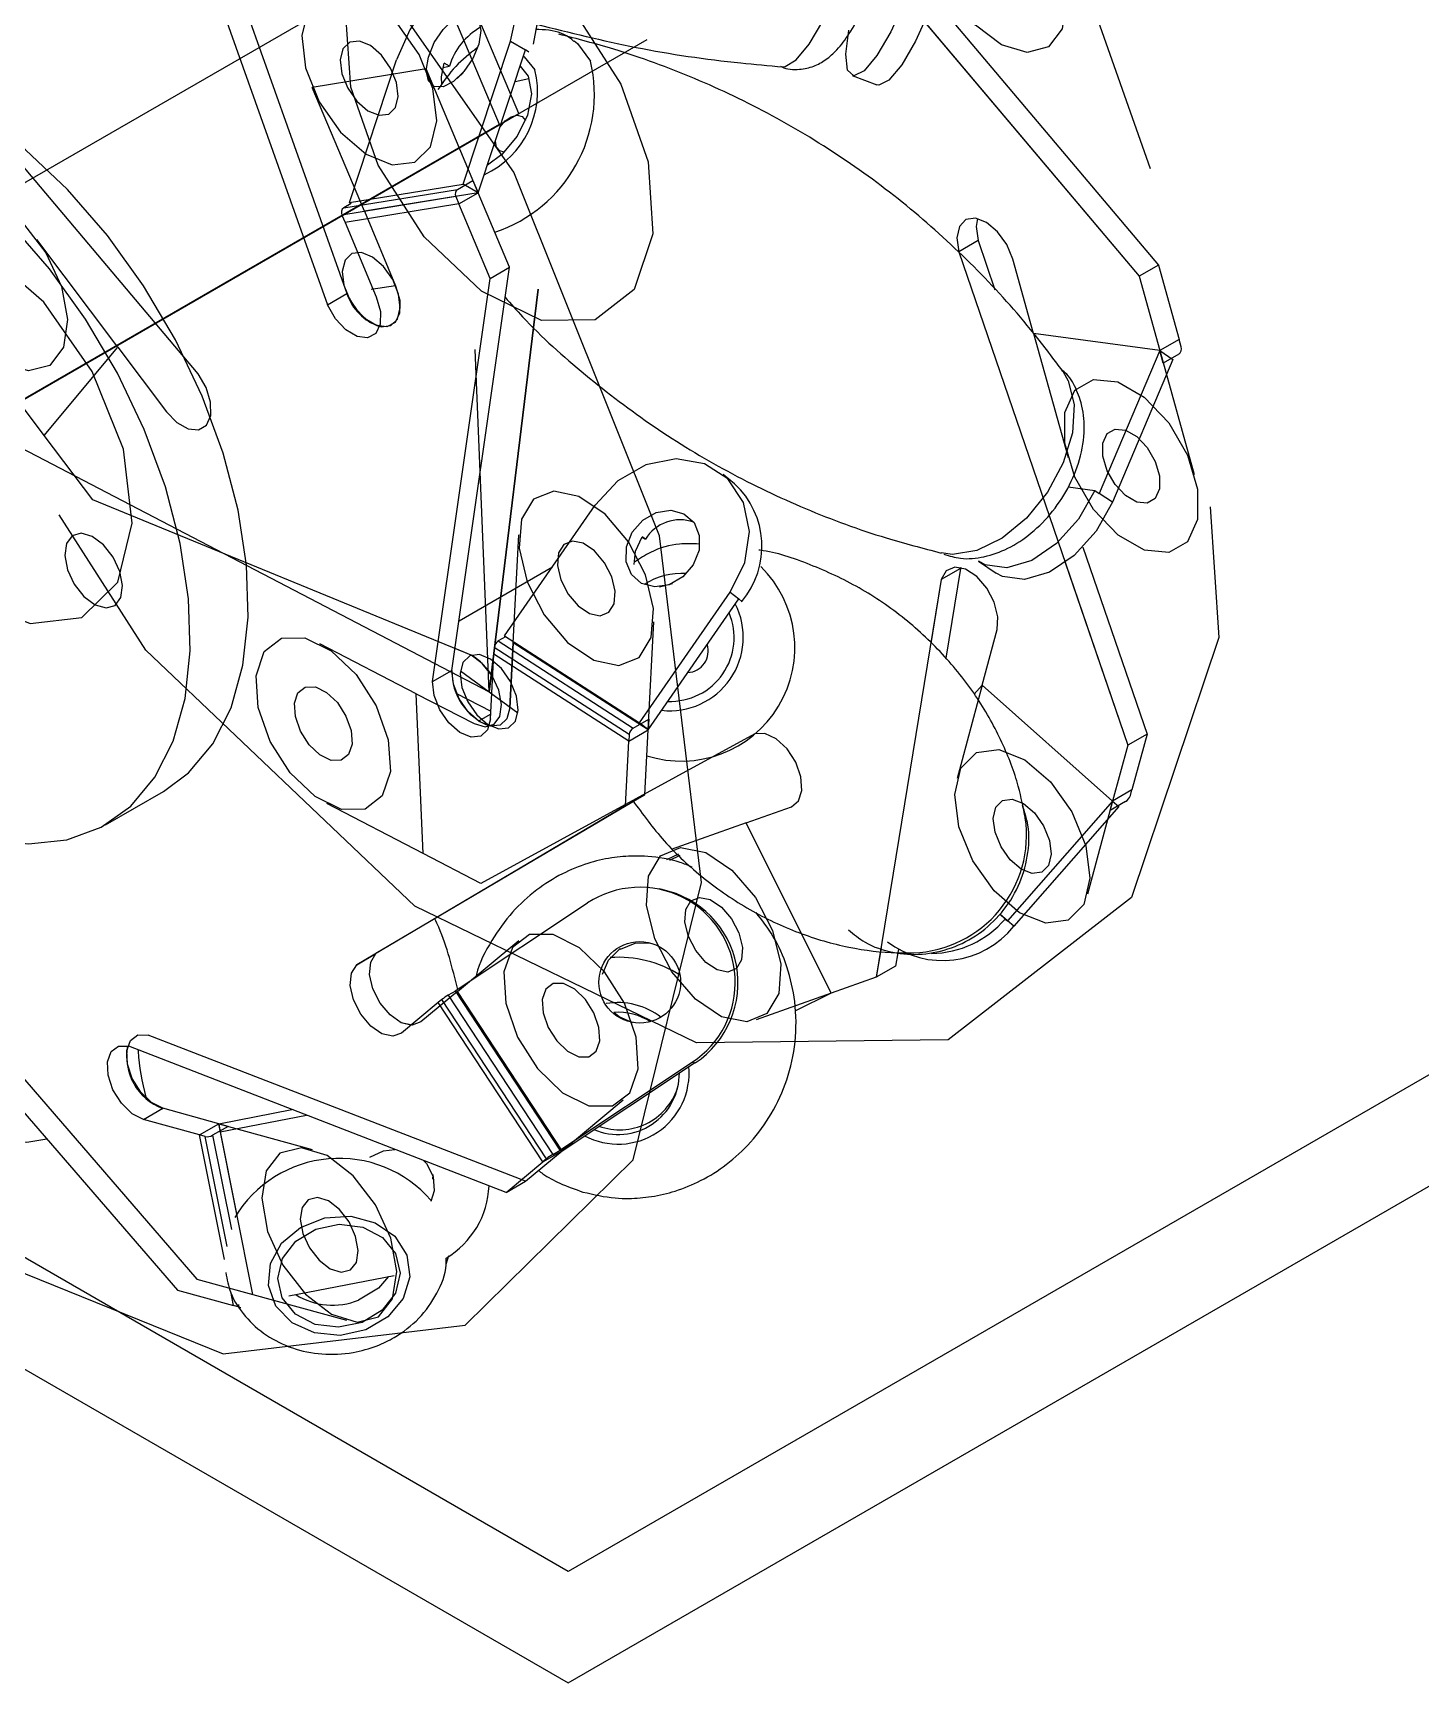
# Model space of a CAD drawing. Header units: millimetres. Extents: x 15 to 415, y 5 to 292.
# Drawn here: x 247.48 to 257.64, y 228.49 to 240.58 of the extents above; entities that cross this region are included whole.
import ezdxf

# ---------------------------------------------------------------- set-up
doc = ezdxf.new("R2010")
doc.units = ezdxf.units.MM
doc.header["$PDSIZE"] = -1
doc.linetypes.add('CENTERX2', pattern=[20.32, 12.7, -2.54, 2.54, -2.54])

msp = doc.modelspace()

# ---------------------------------------------------------------- linework, layer by layer
at = {"color": 7, "linetype": 'CENTERX2'}
for p, q in [((250.8955, 239.9077), (248.866, 244.7175)), ((251.0369, 239.9893), (249.8882, 242.7119)), ((247.0771, 237.7034), (251.9769, 240.532)), ((250.3586, 240.3154), (249.5251, 240.18)), ((250.8955, 239.9077), (245.9957, 237.0791)), ((247.0771, 237.7034), (251.0369, 239.9893)), ((250.7401, 239.4077), (249.9065, 239.2722)), ((250.1354, 238.7276), (249.9567, 238.6985)), ((250.8203, 235.7529), (251.1781, 238.7013)), ((251.1781, 238.7013), (250.8203, 235.7529)), ((250.8203, 235.7529), (250.7172, 238.2592)), ((247.0771, 237.7034), (250.8203, 235.7529)), ((250.61, 235.9062), (251.0307, 235.5997))]:
    msp.add_line(p, q, dxfattribs=at)
at = {"color": 7, "linetype": 'Continuous', "lineweight": 25}
for p, q in [((248.3504, 242.2024), (249.6367, 238.5879)), ((248.4918, 242.284), (249.7781, 238.6695)), ((254.0763, 240.8286), (255.7213, 238.8787)), ((254.009, 240.6592), (255.5798, 238.797)), ((250.6301, 239.4714), (250.9762, 240.5178)), ((250.9762, 240.5178), (251.0862, 240.454)), ((250.7401, 239.4077), (251.0862, 240.454)), ((251.1119, 240.4391), (251.0862, 240.454)), ((249.7965, 239.336), (250.1427, 240.3824)), ((250.4818, 240.3266), (250.5302, 240.3345)), ((250.5302, 240.3345), (250.4908, 240.3573)), ((253.478, 240.2676), (253.6597, 240.1994)), ((251.0098, 240.2231), (251.1113, 240.2457)), ((249.7552, 239.2977), (250.5888, 239.4331)), ((249.7965, 239.336), (250.6301, 239.4714)), ((250.5888, 239.4331), (250.7019, 239.4984)), ((250.7401, 239.4077), (250.6301, 239.4714)), ((250.7019, 239.4984), (250.7401, 239.4077)), ((250.5758, 239.3805), (249.7422, 239.245)), ((249.809, 239.3287), (249.7552, 239.2977)), ((250.5986, 239.326), (249.7651, 239.1906)), ((249.809, 239.3287), (249.7965, 239.336)), ((250.5758, 239.3805), (250.5986, 239.326)), ((250.5986, 239.326), (250.7401, 239.4077)), ((250.8275, 238.7814), (250.5986, 239.326)), ((250.9689, 238.863), (250.7401, 239.4077)), ((249.7422, 239.245), (249.7651, 239.1906)), ((249.7651, 239.1906), (249.9939, 238.6459)), ((254.4004, 239.0578), (254.2589, 238.9762)), ((254.4004, 239.0578), (254.524, 238.6966)), ((250.5477, 235.9096), (250.9689, 238.863)), ((250.8275, 238.7814), (250.9689, 238.863)), ((254.8068, 238.3773), (254.6552, 238.9224)), ((255.7213, 238.8787), (255.5798, 238.797)), ((255.7213, 238.8787), (255.8728, 238.3336)), ((250.4063, 235.828), (250.8275, 238.7814)), ((255.5798, 238.797), (255.7314, 238.2519)), ((249.6367, 238.5879), (249.7781, 238.6695)), ((255.7314, 238.2519), (254.8068, 238.3773)), ((255.8728, 238.3336), (255.7314, 238.2519)), ((255.888, 238.2791), (255.8728, 238.3336)), ((255.7314, 238.2519), (255.2885, 237.205)), ((255.7567, 238.1611), (255.7314, 238.2519)), ((255.7314, 238.2519), (255.8269, 238.1881)), ((255.8698, 238.2264), (255.7567, 238.1611)), ((255.8269, 238.1881), (255.384, 237.1411)), ((252.6176, 237.2765), (252.533, 237.3452)), ((255.0607, 237.2541), (255.2544, 237.2278)), ((255.2544, 237.2278), (255.2885, 237.205)), ((255.384, 237.1411), (255.2885, 237.205)), ((250.9338, 236.1618), (251.5973, 237.1208)), ((251.9402, 236.8854), (251.9642, 236.8699)), ((251.9642, 236.8699), (251.9419, 236.888)), ((255.1686, 236.8134), (255.6377, 235.443)), ((250.5995, 236.2728), (251.284, 236.668)), ((254.2722, 236.656), (254.1307, 236.5743)), ((254.2722, 236.656), (254.165, 235.9994)), ((254.274, 236.6623), (254.2722, 236.656)), ((254.4028, 236.7088), (254.5324, 236.622)), ((255.0385, 236.6989), (255.4963, 235.3614)), ((252.0679, 236.5214), (252.1623, 236.5466)), ((254.1307, 236.5743), (254.0544, 236.1065)), ((251.922, 235.5244), (252.5855, 236.4834)), ((251.9843, 235.4738), (252.6478, 236.4327)), ((252.5855, 236.4834), (252.6478, 236.4327)), ((252.6701, 236.4146), (252.6478, 236.4327)), ((252.6657, 236.4175), (252.6701, 236.4146)), ((250.9338, 236.1618), (251.922, 235.5244)), ((250.9409, 236.1561), (250.9338, 236.1618)), ((254.4301, 235.801), (254.5404, 236.2104)), ((250.6881, 236.0214), (250.5705, 236.0696)), ((250.8571, 236.077), (250.8546, 236.0296)), ((251.8454, 235.4396), (250.8571, 236.077)), ((250.9409, 236.1561), (250.8871, 236.125)), ((250.8871, 236.125), (251.8753, 235.4876)), ((250.8298, 235.5548), (250.8546, 236.0296)), ((251.8429, 235.3922), (250.8546, 236.0296)), ((250.4063, 235.828), (250.5477, 235.9096)), ((254.4301, 235.801), (254.3718, 235.7346)), ((255.386, 234.952), (254.4301, 235.801)), ((250.5823, 235.7406), (250.8327, 235.6108)), ((251.8753, 235.4876), (251.9885, 235.5529)), ((251.9885, 235.5529), (251.9843, 235.4738)), ((251.8429, 235.3922), (251.9843, 235.4738)), ((251.8454, 235.4396), (251.8429, 235.3922)), ((251.9843, 235.4738), (251.922, 235.5244)), ((251.9595, 234.999), (251.9843, 235.4738)), ((255.6377, 235.443), (255.4963, 235.3614)), ((255.6377, 235.443), (255.5274, 235.0336)), ((251.8181, 234.9174), (251.8429, 235.3922)), ((255.4963, 235.3614), (255.386, 234.952)), ((248.0113, 234.7787), (248.4356, 235.0236)), ((251.9595, 234.999), (249.9916, 233.8349)), ((251.8181, 234.9174), (251.9595, 234.999)), ((255.386, 234.952), (254.6156, 234.0748)), ((255.3676, 234.8838), (255.386, 234.952)), ((255.4808, 234.9491), (255.3676, 234.8838)), ((255.5274, 235.0336), (255.386, 234.952)), ((255.386, 234.952), (255.4322, 234.9136)), ((255.5164, 234.9927), (255.5274, 235.0336)), ((251.8181, 234.9174), (249.8502, 233.7533)), ((255.4322, 234.9136), (254.6618, 234.0364)), ((255.4272, 234.9181), (255.4322, 234.9136)), ((252.206, 234.564), (252.119, 234.5214)), ((252.2159, 234.5547), (252.1402, 234.5176)), ((252.0881, 234.3039), (252.0659, 234.3085)), ((250.5724, 233.5617), (251.5414, 234.2064)), ((254.5594, 234.1238), (254.5991, 234.0885)), ((254.6156, 234.0748), (254.5599, 234.1243)), ((253.3254, 233.545), (253.107, 233.9834)), ((254.5991, 234.0885), (254.6156, 234.0748)), ((254.6618, 234.0364), (254.6156, 234.0748)), ((251.7823, 233.8685), (251.7764, 233.8697)), ((253.6904, 233.8765), (253.6555, 233.6623)), ((253.8169, 233.8665), (253.8131, 233.8432)), ((249.8502, 233.7533), (249.9916, 233.8349)), ((253.7969, 233.7439), (253.6555, 233.6623)), ((253.8126, 233.8405), (253.7969, 233.7439)), ((253.6555, 233.6623), (253.3254, 233.545)), ((246.6978, 233.4992), (248.5385, 231.3697)), ((250.4742, 233.4991), (250.4473, 233.4767)), ((251.2397, 232.3323), (250.4742, 233.4991)), ((250.5731, 233.5607), (250.5204, 233.5303)), ((250.5204, 233.5303), (251.2859, 232.3635)), ((250.5724, 233.5617), (251.3378, 232.395)), ((258.754, 233.5545), (251.4, 229.3091)), ((253.3254, 233.545), (253.0583, 233.4142)), ((250.4473, 233.4767), (250.1783, 233.2532)), ((251.2128, 232.3099), (250.4473, 233.4767)), ((250.9437, 232.0864), (248.1809, 233.1562)), ((251.3378, 232.395), (252.3068, 233.0396)), ((251.3542, 232.3916), (252.3232, 233.0362)), ((252.3068, 233.0396), (252.3232, 233.0362)), ((252.329, 233.035), (252.3232, 233.0362)), ((248.2882, 232.6202), (248.4296, 232.7019)), ((248.8401, 232.5888), (248.4296, 232.7019)), ((248.8401, 232.5888), (249.3761, 232.6934)), ((248.8503, 232.5289), (249.4825, 232.6522)), ((248.6987, 232.5071), (248.2882, 232.6202)), ((248.6987, 232.5071), (248.8401, 232.5888)), ((248.9085, 232.5699), (248.7954, 232.5046)), ((248.9085, 232.5699), (248.8401, 232.5888)), ((248.8401, 232.5888), (248.8503, 232.5289)), ((248.8811, 231.5957), (248.6987, 232.5071)), ((248.7397, 232.4958), (248.6987, 232.5071)), ((248.8503, 232.5289), (248.9705, 231.9286)), ((251.2859, 232.3635), (251.399, 232.4288)), ((251.399, 232.4288), (251.3542, 232.3916)), ((250.9437, 232.0864), (251.2128, 232.3099)), ((251.0852, 232.1681), (251.3542, 232.3916)), ((251.2128, 232.3099), (251.3542, 232.3916)), ((251.2397, 232.3323), (251.2128, 232.3099)), ((251.3542, 232.3916), (251.3378, 232.395)), ((250.4067, 232.2179), (250.4045, 232.184)), ((250.9437, 232.0864), (251.0852, 232.1681)), ((251.4, 229.3091), (246.6978, 232.0237)), ((250.5054, 231.5614), (250.5257, 231.6236)), ((249.3535, 231.3277), (250.1258, 231.4784)), ((248.5385, 231.3697), (248.9489, 231.2566)), ((248.9489, 231.2566), (248.9284, 231.3592)), ((248.99, 231.2453), (248.9489, 231.2566))]:
    msp.add_line(p, q, dxfattribs=at)
at = {"color": 7, "linetype": 'Continuous'}
for p, q in [((248.4918, 242.284), (249.7781, 238.6695)), ((253.1024, 241.7339), (255.5798, 238.797)), ((250.6423, 241.3415), (246.541, 238.9739)), ((248.6886, 238.0816), (246.2111, 241.0184)), ((250.7401, 239.4077), (250.3586, 240.3154)), ((249.9065, 239.2722), (249.5251, 240.18)), ((250.7401, 239.4077), (249.9065, 239.2722)), ((250.9689, 238.863), (250.7401, 239.4077)), ((249.9065, 239.2722), (250.1354, 238.7276)), ((248.1015, 238.2772), (247.509, 239.0649)), ((254.2589, 238.9762), (255.4963, 235.3614)), ((250.5477, 235.9096), (250.9689, 238.863)), ((254.8068, 238.3773), (254.6552, 238.9224)), ((255.5798, 238.797), (255.7314, 238.2519)), ((247.5614, 237.6311), (246.9688, 238.4187)), ((255.7314, 238.2519), (254.8068, 238.3773)), ((254.8068, 238.3773), (255.0594, 237.4689)), ((247.5614, 237.6311), (248.1015, 238.2772)), ((248.1015, 238.2772), (248.4571, 237.8046)), ((255.7314, 238.2519), (255.984, 237.3434)), ((247.9169, 237.1585), (247.5614, 237.6311)), ((250.6881, 236.0214), (247.9169, 237.1585)), ((250.9961, 236.1112), (251.0375, 236.9025)), ((254.1307, 236.5743), (253.6555, 233.6623)), ((251.9843, 235.4738), (252.0257, 236.265)), ((254.4301, 235.801), (254.5404, 236.2104)), ((238.2479, 236.0852), (251.4, 228.4926)), ((250.2861, 235.7392), (249.5799, 236.1051)), ((250.9712, 235.6365), (250.9961, 236.1112)), ((250.9961, 236.1112), (250.9712, 235.6365)), ((251.9843, 235.4738), (250.9961, 236.1112)), ((254.4301, 235.801), (254.2463, 235.1187)), ((255.386, 234.952), (254.4301, 235.801)), ((250.3367, 234.5683), (250.2861, 235.7392)), ((250.2861, 235.7392), (250.7098, 235.5196)), ((252.7668, 235.4457), (250.7604, 234.3487)), ((251.9595, 234.999), (251.9843, 235.4738)), ((255.4963, 235.3614), (255.386, 234.952)), ((251.9595, 234.999), (249.9916, 233.8349)), ((255.386, 234.952), (255.2022, 234.2697)), ((250.3367, 234.5683), (249.6305, 234.9342)), ((252.7034, 234.7933), (253.0334, 234.9107)), ((252.7034, 234.7933), (252.1533, 234.5978)), ((253.3254, 233.545), (252.7034, 234.7933)), ((250.7604, 234.3487), (250.3367, 234.5683)), ((246.1774, 234.3464), (248.6799, 231.4514)), ((250.5887, 233.5584), (251.0371, 233.9309)), ((253.6555, 233.6623), (253.3254, 233.545)), ((250.5887, 233.5584), (250.3197, 233.3349)), ((251.3542, 232.3916), (250.5887, 233.5584)), ((253.3254, 233.545), (252.7753, 233.3494)), ((251.0852, 232.1681), (248.3223, 233.2378)), ((248.8401, 232.5888), (248.4296, 232.7019)), ((251.3542, 232.3916), (251.8026, 232.7641)), ((251.4, 228.4926), (258.754, 232.7379)), ((249.0904, 231.3383), (248.8401, 232.5888)), ((248.8401, 232.5888), (249.5242, 232.4003)), ((251.0852, 232.1681), (251.3542, 232.3916)), ((248.6799, 231.4514), (249.0904, 231.3383)), ((249.0904, 231.3383), (249.7745, 231.1498))]:
    msp.add_line(p, q, dxfattribs=at)
at = {"color": 8, "linetype": 'Continuous', "lineweight": 25}
for p, q in [((250.5866, 240.2443), (250.6312, 240.2901)), ((250.8317, 235.59), (250.7426, 235.5386)), ((248.9008, 231.6909), (248.7397, 232.4958)), ((248.7954, 232.5046), (248.9335, 231.8146)), ((248.99, 231.2453), (248.9861, 231.2649))]:
    msp.add_line(p, q, dxfattribs=at)
at = {"color": 7, "linetype": 'CENTERX2', "flags": 128}
for points in [[(245.7922, 241.1876), (245.6285, 243.6641), (246.2667, 245.5687), (247.6095, 246.6115), (249.4526, 246.6337), (251.5154, 245.6319), (253.4838, 243.7587), (255.0581, 241.2992), (255.9987, 238.6278), (256.1624, 236.1513), (255.5243, 234.2467), (254.1814, 233.2039), (252.3383, 233.1817), (250.2756, 234.1835), (248.3072, 236.0567), (246.7329, 238.5163), (245.7922, 241.1876)], [(248.8724, 230.9045), (250.6454, 231.113), (251.8752, 232.3248), (252.3745, 234.3555), (252.0673, 236.8958), (251.0004, 239.5591), (249.3362, 241.9399), (247.3281, 243.6757), (245.2818, 244.5023), (243.5088, 244.2938), (242.279, 243.082), (241.7798, 241.0513), (242.0869, 238.511), (243.1538, 235.8477), (244.818, 233.4669), (246.8261, 231.7311), (248.8724, 230.9045)], [(254.0876, 241.5393), (254.1884, 241.6713), (254.3446, 241.7123), (254.5323, 241.6562), (254.7231, 241.5113), (254.8878, 241.2998), (255.0015, 241.0538), (255.0467, 240.8109), (255.0166, 240.608), (254.9158, 240.476), (254.7596, 240.4349), (254.5718, 240.4911), (254.3811, 240.636), (254.2163, 240.8475), (254.1027, 241.0934), (254.0575, 241.3363), (254.0876, 241.5393)], [(250.1094, 239.6131), (250.2749, 239.6326), (250.3897, 239.7457), (250.4363, 239.9352), (250.4076, 240.1723), (250.308, 240.4209), (250.1527, 240.6431), (249.9653, 240.8051), (249.7743, 240.8822), (249.6088, 240.8628), (249.494, 240.7497), (249.4474, 240.5602), (249.4761, 240.3231), (249.5757, 240.0745), (249.731, 239.8523), (249.9184, 239.6903), (250.1094, 239.6131)], [(247.7034, 238.2762), (247.6026, 238.1441), (247.4464, 238.1031), (247.2586, 238.1593), (247.0679, 238.3041), (246.9031, 238.5156), (246.7895, 238.7616), (246.7443, 239.0045), (246.7744, 239.2074), (246.8752, 239.3395), (247.0314, 239.3805), (247.2191, 239.3243), (247.4099, 239.1794), (247.5746, 238.9679), (247.6883, 238.722), (247.7335, 238.4791), (247.7034, 238.2762)], [(250.0285, 238.4266), (250.0995, 238.4349), (250.1487, 238.4834), (250.1686, 238.5646), (250.1563, 238.6662), (250.1137, 238.7728), (250.0471, 238.868), (249.9668, 238.9374), (249.8849, 238.9705), (249.814, 238.9622), (249.7648, 238.9137), (249.7448, 238.8325), (249.7571, 238.7308), (249.7998, 238.6243), (249.8664, 238.5291), (249.9467, 238.4597), (250.0285, 238.4266)], [(255.2464, 238.0401), (255.4248, 238.0226), (255.6179, 237.9113), (255.7964, 237.723), (255.9331, 237.4865), (256.0071, 237.2378), (256.0072, 237.0147), (255.9334, 236.8512), (255.7969, 236.7722), (255.6186, 236.7897), (255.4254, 236.901), (255.2469, 237.0893), (255.1103, 237.3258), (255.0363, 237.5745), (255.0361, 237.7976), (255.1099, 237.9611), (255.2464, 238.0401)], [(251.3934, 236.1147), (251.5858, 235.9843), (251.7699, 235.9452), (251.9178, 236.0033), (252.0069, 236.1498), (252.0236, 236.3623), (251.9654, 236.6086), (251.8411, 236.851), (251.6698, 237.0528), (251.4774, 237.1832), (251.2932, 237.2223), (251.1454, 237.1642), (251.0563, 237.0177), (251.0396, 236.8052), (251.0978, 236.5589), (251.222, 236.3165), (251.3934, 236.1147)], [(250.0815, 235.4002), (250.0968, 235.1691), (250.0372, 234.9913), (249.9119, 234.894), (249.7398, 234.8919), (249.5473, 234.9854), (249.3636, 235.1602), (249.2167, 235.3898), (249.1289, 235.6391), (249.1136, 235.8703), (249.1732, 236.048), (249.2985, 236.1453), (249.4705, 236.1474), (249.663, 236.0539), (249.8467, 235.8791), (249.9937, 235.6495), (250.0815, 235.4002)], [(250.8922, 235.481), (250.9631, 235.4893), (251.0123, 235.5378), (251.0322, 235.619), (251.02, 235.7206), (250.9773, 235.8272), (250.9107, 235.9224), (250.8304, 235.9918), (250.7485, 236.0249), (250.6776, 236.0165), (250.6284, 235.9681), (250.6085, 235.8868), (250.6207, 235.7852), (250.6634, 235.6787), (250.73, 235.5835), (250.8103, 235.514), (250.8922, 235.481)], [(254.7433, 235.2543), (254.9311, 235.094), (255.0875, 234.8727), (255.1885, 234.6244), (255.2188, 234.3866), (255.1739, 234.1957), (255.0604, 234.0806), (254.8958, 234.059), (254.7051, 234.1341), (254.5173, 234.2944), (254.361, 234.5156), (254.2599, 234.764), (254.2296, 235.0018), (254.2746, 235.1927), (254.388, 235.3078), (254.5526, 235.3294), (254.7433, 235.2543)], [(252.7705, 234.246), (252.896, 234.004), (252.9558, 233.7574), (252.9408, 233.5438), (252.8532, 233.3955), (252.7064, 233.3353), (252.5228, 233.3723), (252.3303, 233.5008), (252.1581, 233.7013), (252.0326, 233.9432), (251.9728, 234.1898), (251.9878, 234.4035), (252.0754, 234.5517), (252.2222, 234.6119), (252.4058, 234.575), (252.5984, 234.4464), (252.7705, 234.246)], [(251.0287, 233.2231), (251.1745, 232.9927), (251.3577, 232.8163), (251.5504, 232.7208), (251.7231, 232.7207), (251.8498, 232.816), (251.9109, 232.9922), (251.8973, 233.2226), (251.811, 233.4719), (251.6652, 233.7023), (251.482, 233.8787), (251.2894, 233.9742), (251.1166, 233.9743), (250.99, 233.879), (250.9288, 233.7027), (250.9424, 233.4724), (251.0287, 233.2231)], [(249.1546, 232.0428), (249.1982, 231.8004), (249.3104, 231.5541), (249.4743, 231.3415), (249.6648, 231.1948), (249.8529, 231.1365), (250.0101, 231.1754), (250.1123, 231.3056), (250.1441, 231.5073), (250.1005, 231.7497), (249.9883, 231.996), (249.8244, 232.2086), (249.6339, 232.3552), (249.4458, 232.4136), (249.2886, 232.3747), (249.1864, 232.2445), (249.1546, 232.0428)]]:
    msp.add_lwpolyline(points, dxfattribs=at)
at = {"color": 7, "linetype": 'Continuous', "lineweight": 25, "flags": 128}
for points in [[(252.9693, 240.3308), (252.9888, 240.3325), (253.0679, 240.3825), (253.1626, 240.4965), (253.2645, 240.6645), (253.3647, 240.8714), (253.4541, 241.0989), (253.5249, 241.3267), (253.5708, 241.5347), (253.5877, 241.7043), (253.574, 241.8205), (253.5454, 241.8655)], [(253.994, 241.2461), (253.9392, 241.0305), (253.8585, 240.802), (253.7615, 240.588), (253.66, 240.4145), (253.5662, 240.3023), (253.4914, 240.265), (253.4447, 240.307), (253.4316, 240.4233), (253.4539, 240.5999)], [(254.1757, 241.1779), (254.1209, 240.9623), (254.0402, 240.7338), (253.9432, 240.5198), (253.8417, 240.3463), (253.7479, 240.2341), (253.6731, 240.1968), (253.6597, 240.1994)], [(250.9762, 240.5178), (251.0221, 240.7283), (251.0121, 240.9052), (250.9476, 241.0272), (250.8362, 241.0797), (250.6915, 241.0561), (250.5308, 240.9595), (250.3736, 240.8015), (250.2388, 240.601), (250.1427, 240.3824)], [(251.1453, 240.4975), (251.1714, 240.6417), (251.1615, 240.8186), (251.0969, 240.9406), (251.0599, 240.9691)], [(250.6359, 240.7163), (250.7006, 240.7142), (250.7438, 240.6719), (250.759, 240.5959), (250.7438, 240.4976), (250.7005, 240.3921), (250.6358, 240.2955), (250.5594, 240.2223), (250.483, 240.1839), (250.4183, 240.186), (250.3751, 240.2283), (250.3599, 240.3043), (250.3751, 240.4026), (250.4184, 240.5081), (250.4831, 240.6047), (250.5595, 240.6779), (250.6359, 240.7163)], [(251.4425, 240.5201), (251.4675, 240.5008), (251.5618, 240.3728)], [(248.7191, 237.9188), (248.5228, 238.3309), (248.2893, 238.7264), (248.0242, 239.096), (247.7335, 239.431), (247.4241, 239.7236), (247.1032, 239.967), (246.7785, 240.1554), (246.4574, 240.2844), (246.1475, 240.351), (245.8561, 240.3537), (245.59, 240.2923), (245.4358, 240.2199)], [(250.4732, 240.2016), (250.4704, 240.2566), (250.4908, 240.3573)], [(251.0474, 240.3367), (251.1047, 240.2621), (251.1292, 240.132), (251.1015, 239.9774), (251.0259, 239.8217), (250.9138, 239.6887), (250.8074, 239.6113)], [(248.2948, 237.6739), (248.0985, 238.086), (247.8651, 238.4814), (247.5999, 238.851), (247.3092, 239.1861), (246.9998, 239.4787), (246.679, 239.7221), (246.3542, 239.9105), (246.0331, 240.0395), (245.7232, 240.1061), (245.4318, 240.1087), (245.1657, 240.0473), (244.9312, 239.9233), (244.7337, 239.7397), (244.5778, 239.5006), (244.4673, 239.2117), (244.4047, 238.8799), (244.3945, 238.7568)], [(250.8981, 239.8852), (250.9011, 239.89), (250.9384, 239.9343), (250.9822, 239.9644), (251.0258, 239.9755), (251.0626, 239.9661), (251.0869, 239.9376)], [(250.9313, 239.7053), (250.8991, 239.7146), (250.8748, 239.7432), (250.8666, 239.7865), (250.8667, 239.7906)], [(254.6552, 238.9224), (254.6111, 239.0288), (254.5436, 239.123), (254.4629, 239.1908), (254.3813, 239.2219), (254.3112, 239.2114), (254.2634, 239.161), (254.245, 239.0784), (254.2589, 238.9762)], [(254.3955, 239.2193), (254.3864, 239.1601), (254.4004, 239.0578)], [(249.9939, 238.6459), (250.0241, 238.5395), (250.0225, 238.4449), (249.9894, 238.3764), (249.9297, 238.3446), (249.8527, 238.3542), (249.7699, 238.4038), (249.6941, 238.4859), (249.6367, 238.5879)], [(255.0209, 238.1012), (255.0612, 238.0317), (255.1039, 237.8564), (255.0912, 237.6493), (255.0243, 237.4289), (254.9089, 237.2148), (254.7555, 237.0259), (254.5777, 236.8791), (254.3911, 236.7874), (254.2125, 236.7589), (254.1305, 236.7696)], [(248.4356, 235.0236), (248.6196, 235.1599), (248.7968, 235.3719), (248.9304, 235.6366), (249.0172, 235.9479), (249.0553, 236.2984), (249.0436, 236.6799), (248.9825, 237.0835), (248.8735, 237.4997), (248.7191, 237.9188)], [(246.6978, 234.8291), (246.8301, 234.771), (247.1465, 234.6729), (247.4481, 234.6382), (247.7276, 234.6677), (247.9787, 234.7607), (248.1954, 234.915), (248.3726, 235.127), (248.5061, 235.3917), (248.593, 235.703), (248.631, 236.0535), (248.6193, 236.435), (248.5583, 236.8386), (248.4492, 237.2548), (248.2948, 237.6739)], [(252.5855, 236.4834), (252.6918, 236.6992), (252.7256, 236.9275), (252.683, 237.1406), (252.569, 237.3129), (252.3974, 237.4236), (252.1889, 237.4593), (251.9686, 237.4158), (251.7631, 237.2982), (251.5973, 237.1208)], [(255.2544, 237.2278), (255.1357, 237.0169), (254.9755, 236.8391), (254.7933, 236.7156), (254.6109, 236.6615), (254.4503, 236.6833), (254.4028, 236.7088)], [(255.384, 237.1411), (255.2653, 236.9302), (255.1052, 236.7523), (254.9229, 236.6289), (254.7405, 236.5748), (254.5799, 236.5966), (254.5324, 236.622)], [(252.2469, 237.0573), (252.3204, 236.9922), (252.359, 236.8982), (252.357, 236.7896), (252.3144, 236.6828), (252.238, 236.5942), (252.1392, 236.5373), (252.0331, 236.5206), (251.936, 236.5469), (251.8624, 236.6119), (251.8238, 236.7059), (251.8259, 236.8146), (251.8684, 236.9213), (251.9449, 237.0099), (252.0436, 237.0669), (252.1497, 237.0835), (252.2469, 237.0573)], [(247.9343, 236.3902), (248.0146, 236.367), (248.0811, 236.3855), (248.1237, 236.4429), (248.1358, 236.5304), (248.1158, 236.6347), (248.0665, 236.74), (247.9955, 236.8301), (247.9137, 236.8914), (247.8334, 236.9146), (247.7669, 236.8961), (247.7243, 236.8387), (247.7121, 236.7512), (247.7322, 236.6469), (247.7814, 236.5417), (247.8524, 236.4515), (247.9343, 236.3902)], [(251.8824, 236.6861), (251.8928, 236.7833), (251.9419, 236.888)], [(254.5404, 236.2104), (254.5459, 236.3026), (254.5194, 236.4085), (254.4649, 236.5119), (254.3907, 236.5971), (254.3082, 236.6511), (254.2297, 236.6658), (254.1674, 236.6388), (254.1307, 236.5743)], [(250.8298, 235.5548), (250.8089, 235.4744), (250.759, 235.427), (250.6876, 235.4198), (250.6056, 235.454), (250.5255, 235.5244), (250.4595, 235.6201), (250.4176, 235.7268), (250.4063, 235.828)], [(251.6498, 233.6856), (251.6936, 233.7873), (251.7764, 233.8697)], [(251.7823, 233.8685), (251.89, 233.9128), (251.9959, 233.9143)], [(250.1783, 233.2532), (250.1143, 233.2295), (250.0351, 233.2474), (249.9527, 233.3043), (249.8797, 233.3915), (249.8272, 233.4957), (249.8031, 233.601), (249.8112, 233.6915), (249.8502, 233.7533)], [(250.2479, 233.311), (250.1765, 233.3291), (250.0942, 233.386), (250.0212, 233.4731), (249.9686, 233.5773), (249.9446, 233.6827), (249.9527, 233.7731), (249.9916, 233.8349)], [(251.8715, 233.3277), (251.7732, 233.3709), (251.7323, 233.4044)], [(248.2882, 232.6202), (248.2056, 232.6623), (248.1273, 232.7387), (248.0655, 232.8379), (248.0293, 232.9448), (248.0244, 233.043), (248.0515, 233.1177), (248.1065, 233.1574), (248.1809, 233.1562)], [(247.1916, 232.4578), (247.4335, 232.4542), (247.5804, 232.4781)], [(249.947, 232.3449), (250.0475, 232.3906), (250.1305, 232.4013)], [(250.3406, 232.32), (250.3611, 232.2981), (250.4114, 232.2031)], [(250.4114, 232.2031), (250.4176, 232.0965), (250.3924, 232.0187)], [(249.9167, 231.0798), (249.7296, 231.0387), (249.5412, 231.0565), (249.3771, 231.131), (249.2593, 231.252), (249.2038, 231.4032), (249.2181, 231.5642), (249.3002, 231.7132), (249.439, 231.8302), (249.6159, 231.8992), (249.8068, 231.9111), (249.9861, 231.8642), (250.1295, 231.7647), (250.2177, 231.6263), (250.2386, 231.4675), (250.1896, 231.3098), (250.0772, 231.1745), (249.9167, 231.0798)], [(249.8897, 231.1342), (249.718, 231.0982), (249.5466, 231.1196), (249.4017, 231.1952), (249.3053, 231.3135), (249.2721, 231.4565), (249.3071, 231.6024), (249.4051, 231.729), (249.5511, 231.8171), (249.7228, 231.8531), (249.8942, 231.8317), (250.0391, 231.7561), (250.1355, 231.6378), (250.1687, 231.4948), (250.1336, 231.3489), (250.0357, 231.2223), (249.8897, 231.1342)], [(250.0841, 231.4703), (250.0097, 231.3851), (249.8638, 231.297)]]:
    msp.add_lwpolyline(points, dxfattribs=at)
at = {"color": 7, "linetype": 'Continuous', "flags": 128}
for points in [[(249.8068, 240.1808), (249.7719, 240.7091), (249.908, 241.1154), (250.1945, 241.3379), (250.5877, 241.3426), (251.0277, 241.1289), (251.4477, 240.7292), (251.7835, 240.2046), (251.9842, 239.6347), (252.0191, 239.1063), (251.883, 238.7), (251.5965, 238.4776), (251.2033, 238.4728), (250.7632, 238.6865), (250.3433, 239.0862), (250.0075, 239.6109), (249.8068, 240.1808)], [(250.0137, 239.9757), (250.0846, 239.9841), (250.1338, 240.0325), (250.1537, 240.1138), (250.1415, 240.2154), (250.0988, 240.3219), (250.0322, 240.4171), (249.9519, 240.4866), (249.87, 240.5196), (249.7991, 240.5113), (249.7499, 240.4628), (249.73, 240.3816), (249.7422, 240.28), (249.7849, 240.1735), (249.8515, 240.0782), (249.9318, 240.0088), (250.0137, 239.9757)], [(254.6552, 238.9224), (254.6111, 239.0288), (254.5436, 239.123), (254.4629, 239.1908), (254.3813, 239.2219), (254.3112, 239.2114), (254.2634, 239.161), (254.245, 239.0784), (254.2589, 238.9762)], [(247.4601, 236.253), (247.8384, 236.2975), (248.1007, 236.556), (248.2072, 236.9892), (248.1417, 237.5311), (247.9141, 238.0993), (247.5591, 238.6072), (247.1307, 238.9775), (246.6941, 239.1538), (246.3159, 239.1094), (246.0535, 238.8508), (245.947, 238.4176), (246.0125, 237.8757), (246.2401, 237.3075), (246.5952, 236.7996), (247.0236, 236.4293), (247.4601, 236.253)], [(250.1354, 238.7276), (250.1655, 238.6211), (250.1639, 238.5265), (250.1308, 238.4581), (250.0712, 238.4262), (249.9941, 238.4358), (249.9113, 238.4855), (249.8355, 238.5675), (249.7781, 238.6695)], [(248.4571, 237.8046), (248.5339, 237.7248), (248.6167, 237.6781), (248.6928, 237.6718), (248.7506, 237.7068), (248.7814, 237.7778), (248.7804, 237.8739), (248.7478, 237.9806), (248.6886, 238.0816)], [(255.4037, 237.6778), (255.4802, 237.6703), (255.5629, 237.6226), (255.6394, 237.5419), (255.698, 237.4406), (255.7297, 237.334), (255.7298, 237.2384), (255.6981, 237.1683), (255.6396, 237.1345), (255.5632, 237.142), (255.4804, 237.1897), (255.4039, 237.2704), (255.3454, 237.3717), (255.3136, 237.4783), (255.3136, 237.5739), (255.3452, 237.644), (255.4037, 237.6778)], [(251.4724, 236.3827), (251.5548, 236.3268), (251.6337, 236.3101), (251.6971, 236.335), (251.7353, 236.3978), (251.7424, 236.4889), (251.7175, 236.5944), (251.6643, 236.6983), (251.5908, 236.7848), (251.5083, 236.8406), (251.4294, 236.8574), (251.3661, 236.8325), (251.3279, 236.7697), (251.3207, 236.6786), (251.3457, 236.5731), (251.3989, 236.4692), (251.4724, 236.3827)], [(254.5404, 236.2104), (254.5459, 236.3026), (254.5194, 236.4085), (254.4649, 236.5119), (254.3907, 236.5971), (254.3082, 236.6511), (254.2297, 236.6658), (254.1674, 236.6388), (254.1307, 236.5743)], [(250.7098, 235.5196), (250.79, 235.4967), (250.8564, 235.5155), (250.8988, 235.5731), (250.9108, 235.6607), (250.8905, 235.7651), (250.8411, 235.8703), (250.77, 235.9603), (250.6881, 236.0214)], [(250.9712, 235.6365), (250.9504, 235.556), (250.9004, 235.5086), (250.829, 235.5015), (250.7471, 235.5357), (250.667, 235.606), (250.6009, 235.7018), (250.5591, 235.8084), (250.5477, 235.9096)], [(249.8093, 235.4685), (249.8159, 235.3694), (249.7903, 235.2932), (249.7366, 235.2515), (249.6629, 235.2506), (249.5804, 235.2907), (249.5016, 235.3656), (249.4387, 235.464), (249.401, 235.5709), (249.3945, 235.6699), (249.42, 235.7461), (249.4737, 235.7878), (249.5475, 235.7887), (249.63, 235.7486), (249.7087, 235.6737), (249.7717, 235.5753), (249.8093, 235.4685)], [(253.0334, 234.9107), (253.0864, 234.9535), (253.111, 235.0305), (253.1036, 235.13), (253.0651, 235.2368), (253.0015, 235.3348), (252.9225, 235.4088), (252.8401, 235.4478), (252.7668, 235.4457)], [(254.7324, 234.9342), (254.8129, 234.8655), (254.8799, 234.7707), (254.9232, 234.6643), (254.9362, 234.5624), (254.9169, 234.4805), (254.8683, 234.4312), (254.7978, 234.422), (254.716, 234.4541), (254.6355, 234.5229), (254.5685, 234.6177), (254.5252, 234.7241), (254.5122, 234.826), (254.5315, 234.9078), (254.5801, 234.9571), (254.6507, 234.9664), (254.7324, 234.9342)], [(252.5955, 234.0903), (252.6493, 233.9866), (252.675, 233.881), (252.6685, 233.7894), (252.631, 233.7259), (252.5681, 233.7001), (252.4894, 233.7159), (252.4069, 233.771), (252.3331, 233.8569), (252.2793, 233.9606), (252.2537, 234.0663), (252.2601, 234.1578), (252.2976, 234.2214), (252.3605, 234.2472), (252.4392, 234.2313), (252.5218, 234.1763), (252.5955, 234.0903)], [(250.3197, 233.3349), (250.2557, 233.3111), (250.1765, 233.3291), (250.0942, 233.386), (250.0212, 233.4731), (249.9686, 233.5773), (249.9446, 233.6827), (249.9527, 233.7731), (249.9916, 233.8349)], [(251.2522, 233.2942), (251.3147, 233.1954), (251.3932, 233.1198), (251.4758, 233.0789), (251.5498, 233.0789), (251.6041, 233.1197), (251.6303, 233.1952), (251.6245, 233.2939), (251.5875, 233.4008), (251.525, 233.4995), (251.4465, 233.5751), (251.3639, 233.6161), (251.2899, 233.6161), (251.2356, 233.5753), (251.2094, 233.4997), (251.2152, 233.401), (251.2522, 233.2942)], [(248.4296, 232.7019), (248.347, 232.7439), (248.2688, 232.8204), (248.2069, 232.9196), (248.1707, 233.0264), (248.1658, 233.1246), (248.1929, 233.1993), (248.2479, 233.2391), (248.3223, 233.2378)], [(249.4373, 231.8898), (249.456, 231.7859), (249.5041, 231.6804), (249.5743, 231.5892), (249.656, 231.5264), (249.7366, 231.5014), (249.804, 231.5181), (249.8478, 231.5738), (249.8614, 231.6603), (249.8427, 231.7642), (249.7946, 231.8697), (249.7244, 231.9608), (249.6427, 232.0237), (249.5621, 232.0487), (249.4948, 232.032), (249.4509, 231.9762), (249.4373, 231.8898)]]:
    msp.add_lwpolyline(points, dxfattribs=at)
at = {"color": 8, "linetype": 'Continuous', "lineweight": 25, "flags": 128}
msp.add_lwpolyline([(251.0709, 240.4077), (251.0771, 240.4037), (251.1553, 240.3085)], dxfattribs=at)
at = {"color": 7, "linetype": 'Continuous', "lineweight": 25}
msp.add_circle((251.9233, 233.6247), 0.2988, dxfattribs=at)
for centre, radius, start, end in [((250.9881, 240.203), 0.4765, 118.91072, 163.97905), ((250.5283, 240.128), 1.0622, 288.26649, 13.32752), ((250.6137, 239.399), 0.0423, 126.18594, 206.01328), ((249.7802, 239.2636), 0.0423, 126.18594, 206.01328), ((250.141, 238.7911), 0.3827, 198.51812, 251.30402), ((255.8423, 238.2654), 0.0477, 305.21573, 16.69584), ((252.1932, 236.8181), 0.6247, 319.76882, 47.20979), ((252.2173, 236.7173), 0.2955, 69.98139, 148.90186), ((252.228, 236.0759), 0.8306, 252.22542, 45.65371), ((252.1471, 236.1496), 0.4669, 267.79096, 22.84882), ((250.9216, 236.0701), 0.0649, 122.18785, 173.88138), ((252.2679, 236.0505), 0.1565, 272.69049, 17.94929), ((250.4661, 235.6434), 0.4383, 29.95468, 59.57818), ((250.9723, 235.9), 0.4248, 178.69665, 249.13199), ((251.9099, 235.4327), 0.0649, 122.18785, 173.88138), ((255.438, 235.0204), 0.0831, 300.94736, 340.55558), ((253.8903, 234.7045), 0.8651, 272.51975, 8.33569), ((251.9243, 233.6232), 0.6977, 303.24326, 123.28897), ((251.9428, 233.619), 0.7001, 303.47492, 78.02259), ((254.1415, 234.4475), 0.663, 232.38308, 321.68836), ((254.0531, 234.5556), 0.7185, 270.50793, 319.44728), ((251.7702, 232.9814), 0.827, 57.2546, 94.35817), ((250.7174, 233.1889), 0.3942, 119.98752, 128.10265), ((251.7616, 232.9524), 0.4529, 57.52511, 93.71687), ((248.5687, 233.0804), 0.4033, 168.88633, 249.8219), ((251.7653, 232.9582), 0.4477, 246.66166, 0.61187), ((251.775, 232.9933), 0.4487, 250.28631, 341.12469), ((248.7555, 232.5765), 0.0822, 258.93684, 299.01089), ((249.7215, 231.4438), 0.8917, 41.059, 148.98475), ((251.4829, 232.0221), 0.3942, 119.98752, 128.10265), ((250.169, 232.1618), 0.6511, 301.14805, 357.59534), ((249.6731, 231.7652), 0.5055, 237.78652, 292.16143), ((249.0034, 231.2992), 0.0555, 255.98815, 269.51909)]:
    msp.add_arc(centre, radius, start, end, dxfattribs=at)
at = {"color": 8, "linetype": 'Continuous', "lineweight": 25}
for centre, radius, start, end in [((250.506, 240.1486), 0.6687, 294.56242, 13.83529), ((252.2342, 236.1042), 0.5163, 86.5365, 122.81668), ((252.1423, 236.1529), 0.5389, 263.7361, 26.90369), ((251.7614, 232.9517), 0.5248, 52.5267, 99.30253), ((251.7647, 232.9592), 0.5197, 241.78826, 5.48526)]:
    msp.add_arc(centre, radius, start, end, dxfattribs=at)
at = {"color": 7, "linetype": 'Continuous', "lineweight": 25}
for points, knots in [([(252.9534, 240.3365), (252.9564, 240.3348), (252.9969, 240.3102), (253.0881, 240.3082), (253.1995, 240.3311), (253.293, 240.3845), (253.3773, 240.4621), (253.4609, 240.5733), (253.5504, 240.7314), (253.6344, 240.9217), (253.7029, 241.1223), (253.7497, 241.3167), (253.7668, 241.4736), (253.7564, 241.6057), (253.7156, 241.7207), (253.6408, 241.8194), (253.568, 241.8529), (253.5345, 241.8683)], [0, 0, 0, 0, 0.0047679, 0.0653539, 0.1164543, 0.1675354, 0.2274962, 0.3084306, 0.3969888, 0.4886933, 0.5775816, 0.6677426, 0.7643905, 0.8316636, 0.8910107, 0.9498823, 1, 1, 1, 1]), ([(251.1679, 240.6424), (251.4097, 240.582), (251.9027, 240.4587), (252.5076, 240.3711), (252.8669, 240.3397), (252.9692, 240.3308)], [0, 0, 0, 0, 0.407716, 0.8313002, 1, 1, 1, 1]), ([(251.4429, 240.5154), (251.4365, 240.5212), (251.3864, 240.5671), (251.2848, 240.6021), (251.1929, 240.6034), (251.1602, 240.6039)], [0, 0, 0, 0, 0.085913, 0.6745265, 1, 1, 1, 1]), ([(255.0216, 238.1002), (254.9519, 238.1932), (254.7604, 238.4486), (254.4045, 238.8451), (253.9437, 239.2714), (253.439, 239.6521), (252.8972, 239.9818), (252.3256, 240.2546), (251.7984, 240.4481), (251.4647, 240.535), (251.3298, 240.5702)], [0, 0, 0, 0, 0.07886092, 0.21652567, 0.3535853, 0.4906474, 0.62809123, 0.76627901, 0.90553852, 1, 1, 1, 1]), ([(250.7325, 240.4688), (250.6777, 240.4265), (250.5679, 240.3418), (250.4862, 240.2232), (250.4453, 240.1638)], [0, 0, 0, 0, 0.4987663, 1, 1, 1, 1]), ([(250.9375, 238.6425), (250.9794, 238.5946), (251.1566, 238.392), (251.5198, 238.0697), (252.0214, 237.6871), (252.5641, 237.3579), (253.1354, 237.085), (253.6627, 236.8915), (253.9964, 236.8046), (254.1313, 236.7694)], [0, 0, 0, 0, 0.0514697, 0.217404, 0.3833412, 0.5497405, 0.7170406, 0.8856381, 1, 1, 1, 1]), ([(254.1505, 236.761), (254.1907, 236.7486), (254.2857, 236.7192), (254.4482, 236.7364), (254.6244, 236.7979), (254.7966, 236.9116), (254.9527, 237.0714), (255.078, 237.2668), (255.1603, 237.484), (255.1867, 237.6969), (255.1635, 237.8574), (255.1157, 237.9808), (255.0741, 238.0614), (255.0254, 238.1014), (255.0126, 238.112)], [0, 0, 0, 0, 0.06442111, 0.15256416, 0.24504933, 0.34433017, 0.4481331, 0.55312544, 0.6600361, 0.77034596, 0.86448189, 0.90306408, 0.97448444, 1, 1, 1, 1]), ([(252.3575, 236.8352), (252.3098, 236.837), (252.1894, 236.8417), (252.0234, 236.7946), (251.923, 236.7283), (251.8845, 236.7029)], [0, 0, 0, 0, 0.2880116, 0.7272814, 1, 1, 1, 1]), ([(254.7471, 234.8246), (254.7319, 234.903), (254.6966, 235.0855), (254.5833, 235.3862), (254.4032, 235.7104), (254.1626, 236.019), (253.8692, 236.2944), (253.5337, 236.5245), (253.1741, 236.689), (252.9206, 236.7759), (252.7986, 236.7903), (252.7955, 236.7906)], [0, 0, 0, 0, 0.0922647, 0.2150248, 0.341065, 0.4699594, 0.60078, 0.7327485, 0.8649909, 0.9966178, 1, 1, 1, 1]), ([(251.872, 234.9565), (251.9456, 234.8557), (252.0967, 234.6487), (252.3902, 234.3778), (252.7243, 234.1489), (253.0857, 233.9785), (253.4535, 233.8727), (253.7369, 233.8382), (253.8892, 233.8399), (253.9303, 233.8403)], [0, 0, 0, 0, 0.14973321, 0.30758624, 0.46682442, 0.62639306, 0.78521895, 0.94213036, 1, 1, 1, 1]), ([(253.4515, 234.0097), (253.4907, 233.9772), (253.5852, 233.8988), (253.774, 233.8367), (253.9919, 233.8215), (254.2095, 233.8688), (254.4103, 233.9732), (254.5795, 234.1288), (254.7042, 234.3251), (254.7702, 234.5465), (254.7807, 234.7536), (254.7415, 234.8731), (254.7259, 234.9208)], [0, 0, 0, 0, 0.07409959, 0.17869273, 0.28305011, 0.38800226, 0.49404224, 0.60127202, 0.70953253, 0.81846056, 0.92750551, 1, 1, 1, 1]), ([(252.3068, 234.4693), (252.2775, 234.4813), (252.1738, 234.5238), (252.0271, 234.5461), (251.8592, 234.552), (251.7096, 234.5393), (251.531, 234.4971), (251.3444, 234.42), (251.157, 234.3012), (250.9794, 234.1377), (250.8321, 233.9281), (250.7436, 233.7639), (250.7233, 233.6681), (250.7219, 233.6612)], [0, 0, 0, 0, 0.041997, 0.1485947, 0.1929418, 0.2700589, 0.3558369, 0.4560234, 0.5702811, 0.6982833, 0.8384308, 0.9883553, 1, 1, 1, 1]), ([(251.5074, 232.0887), (251.5863, 232.0704), (251.698, 232.0446), (251.8665, 232.0403), (252.0159, 232.0526), (252.1946, 232.0949), (252.3811, 232.1719), (252.5687, 232.2907), (252.7452, 232.4545), (252.897, 232.6629), (253.0099, 232.9112), (253.0708, 233.1899), (253.0697, 233.4713), (253.0102, 233.7327), (252.9151, 233.9541), (252.8187, 234.0798), (252.775, 234.1369)], [0, 0, 0, 0, 0.0651178, 0.0922083, 0.1393172, 0.1917168, 0.2529181, 0.3227152, 0.4009085, 0.486521, 0.578106, 0.6740686, 0.7727214, 0.8573812, 0.9352822, 1, 1, 1, 1]), ([(250.5898, 233.5733), (250.5511, 233.7294), (250.5067, 233.9085), (250.432, 234.0692), (250.4224, 234.0897)], [0, 0, 0, 0, 0.8720121, 1, 1, 1, 1]), ([(248.2487, 233.1299), (248.2489, 233.1265), (248.2532, 233.0105), (248.2799, 232.8957), (248.3059, 232.7843)], [0, 0, 0, 0, 0.0291722, 1, 1, 1, 1]), ([(251.1802, 232.247), (251.1912, 232.2388), (251.2392, 232.2031), (251.3471, 232.1448), (251.45, 232.1088), (251.5074, 232.0887)], [0, 0, 0, 0, 0.1164255, 0.5070274, 1, 1, 1, 1]), ([(248.8911, 231.4988), (248.9009, 231.4487), (248.9238, 231.332), (249.0292, 231.1724), (249.184, 231.0328), (249.3778, 230.9379), (249.5964, 230.8935), (249.8101, 230.9039), (249.9883, 230.9537), (250.1547, 231.034), (250.3146, 231.1574), (250.443, 231.3415), (250.508, 231.499), (250.506, 231.5882), (250.5056, 231.6048)], [0, 0, 0, 0, 0.0691821, 0.161342, 0.2534145, 0.3469402, 0.4425214, 0.5399608, 0.6185466, 0.6784683, 0.7782866, 0.8785933, 0.9773924, 1, 1, 1, 1])]:
    msp.add_open_spline(points, degree=3, knots=knots, dxfattribs=at)
at = {"color": 7, "linetype": 'Continuous'}
msp.add_point((250.8955, 239.9077), dxfattribs=at)

doc.saveas('drawing.dxf')
